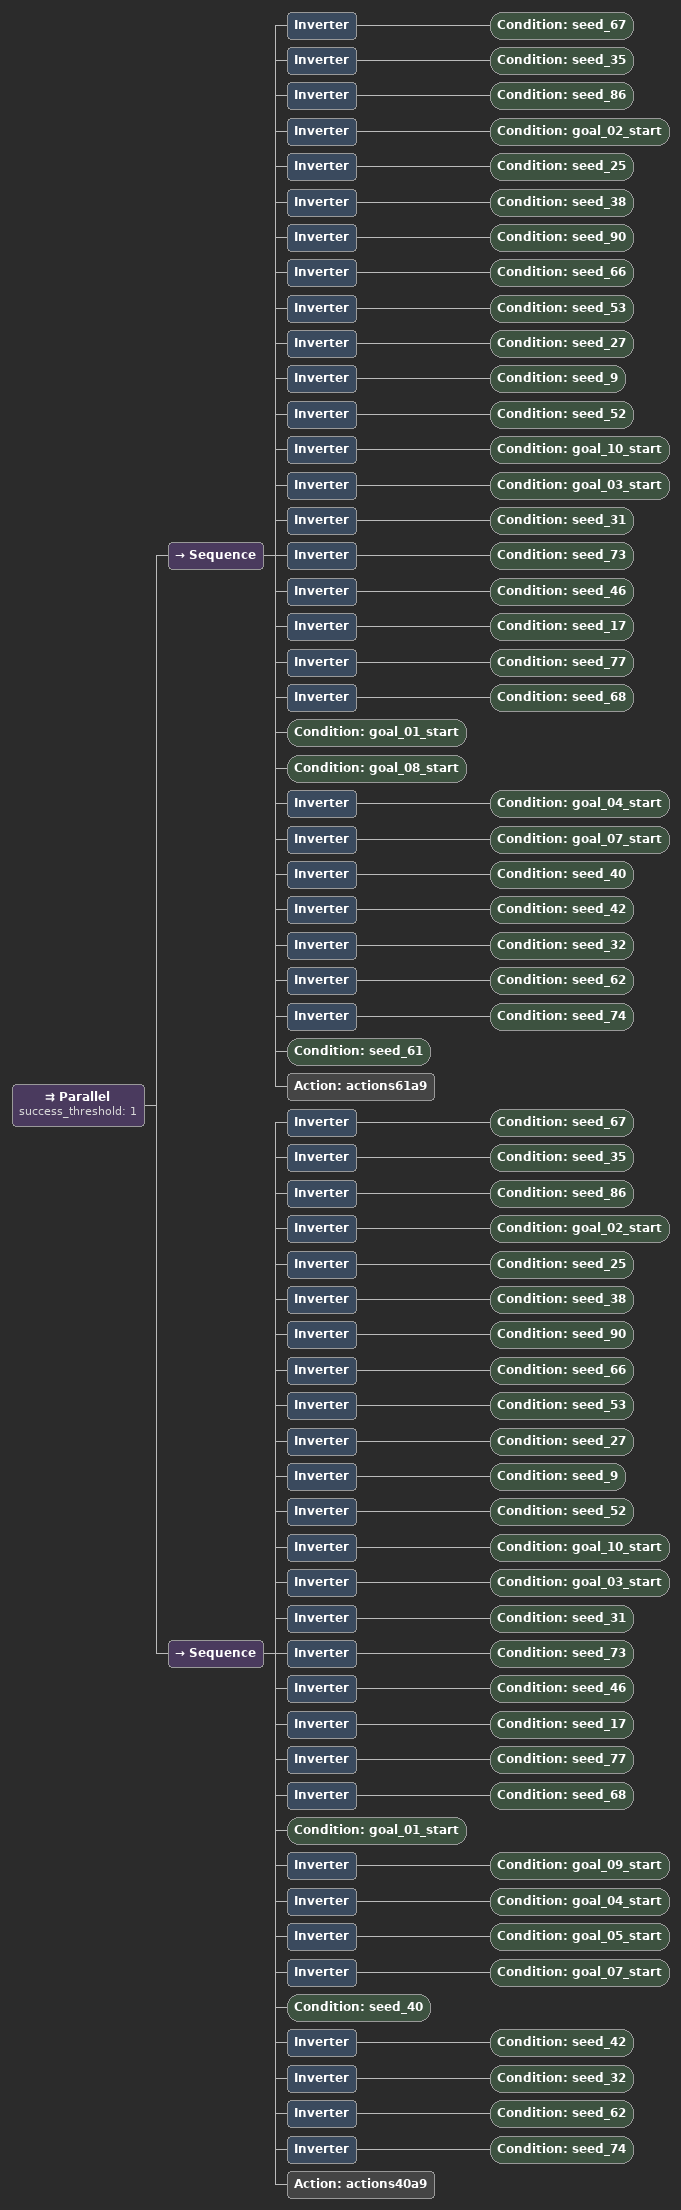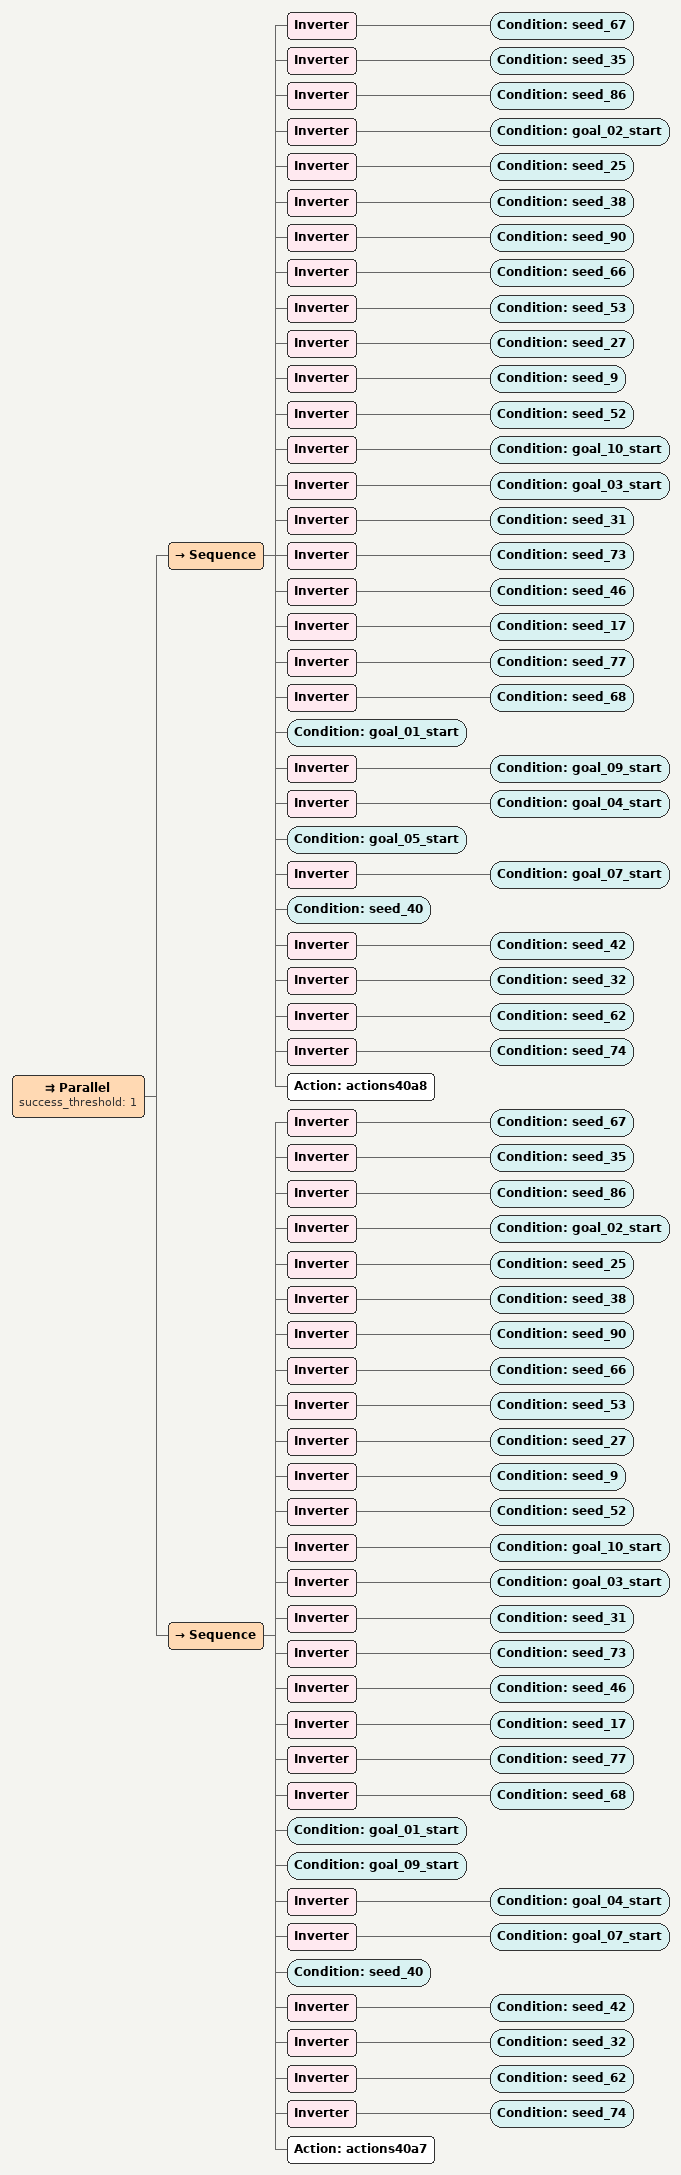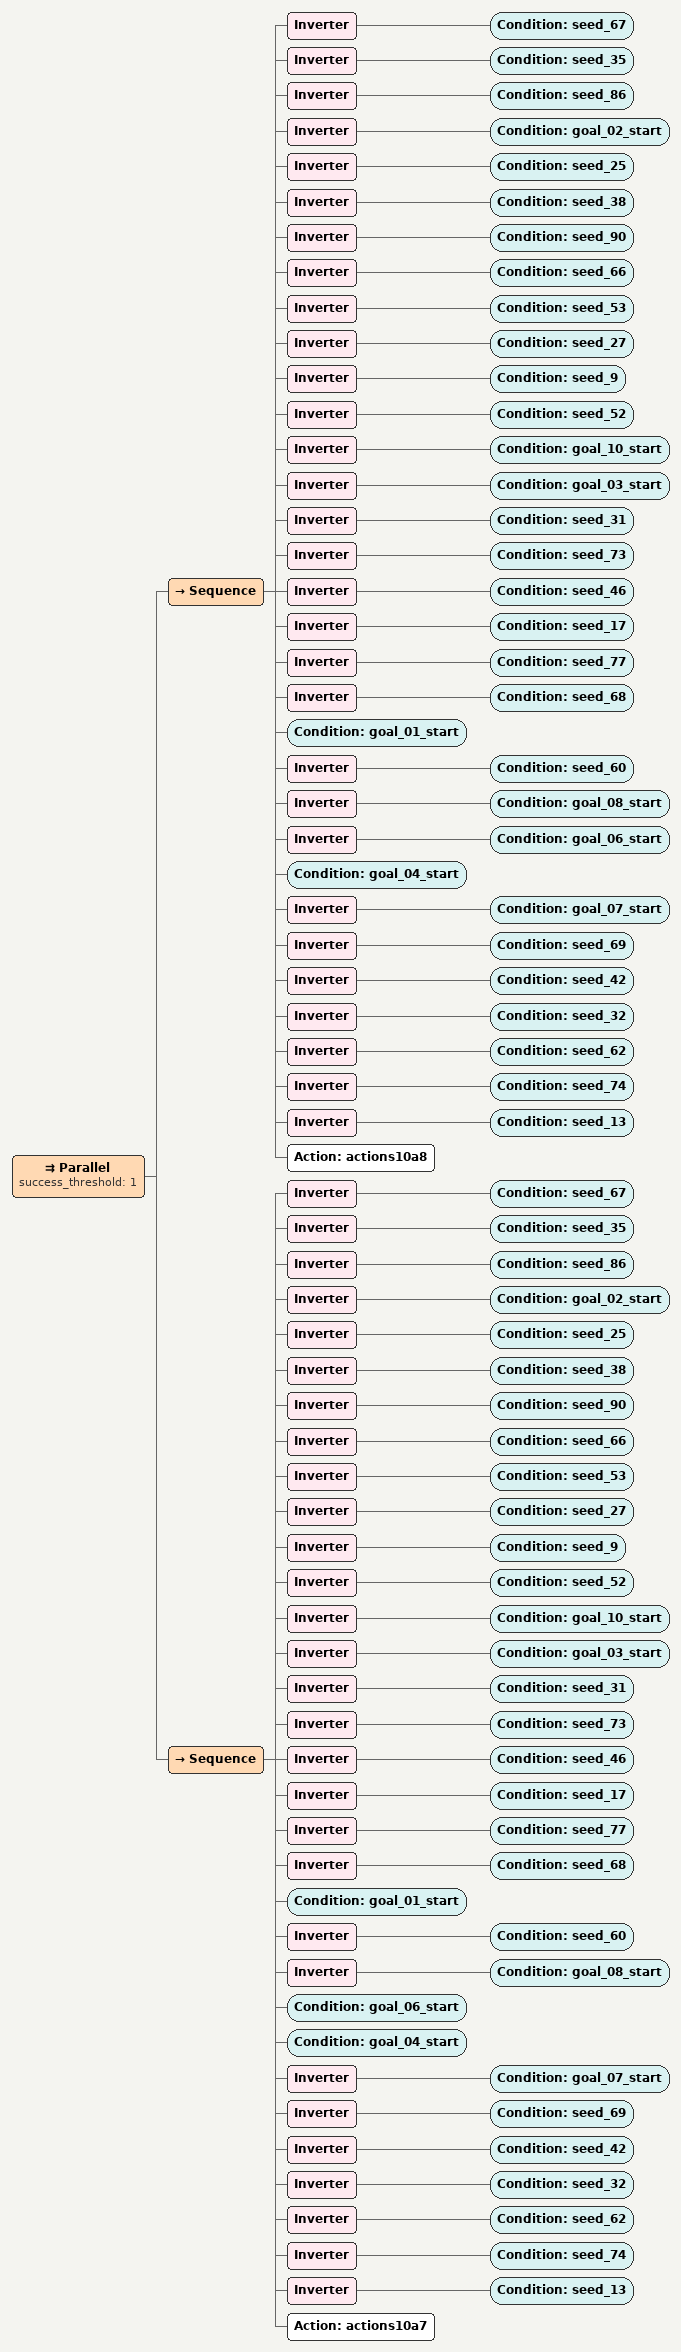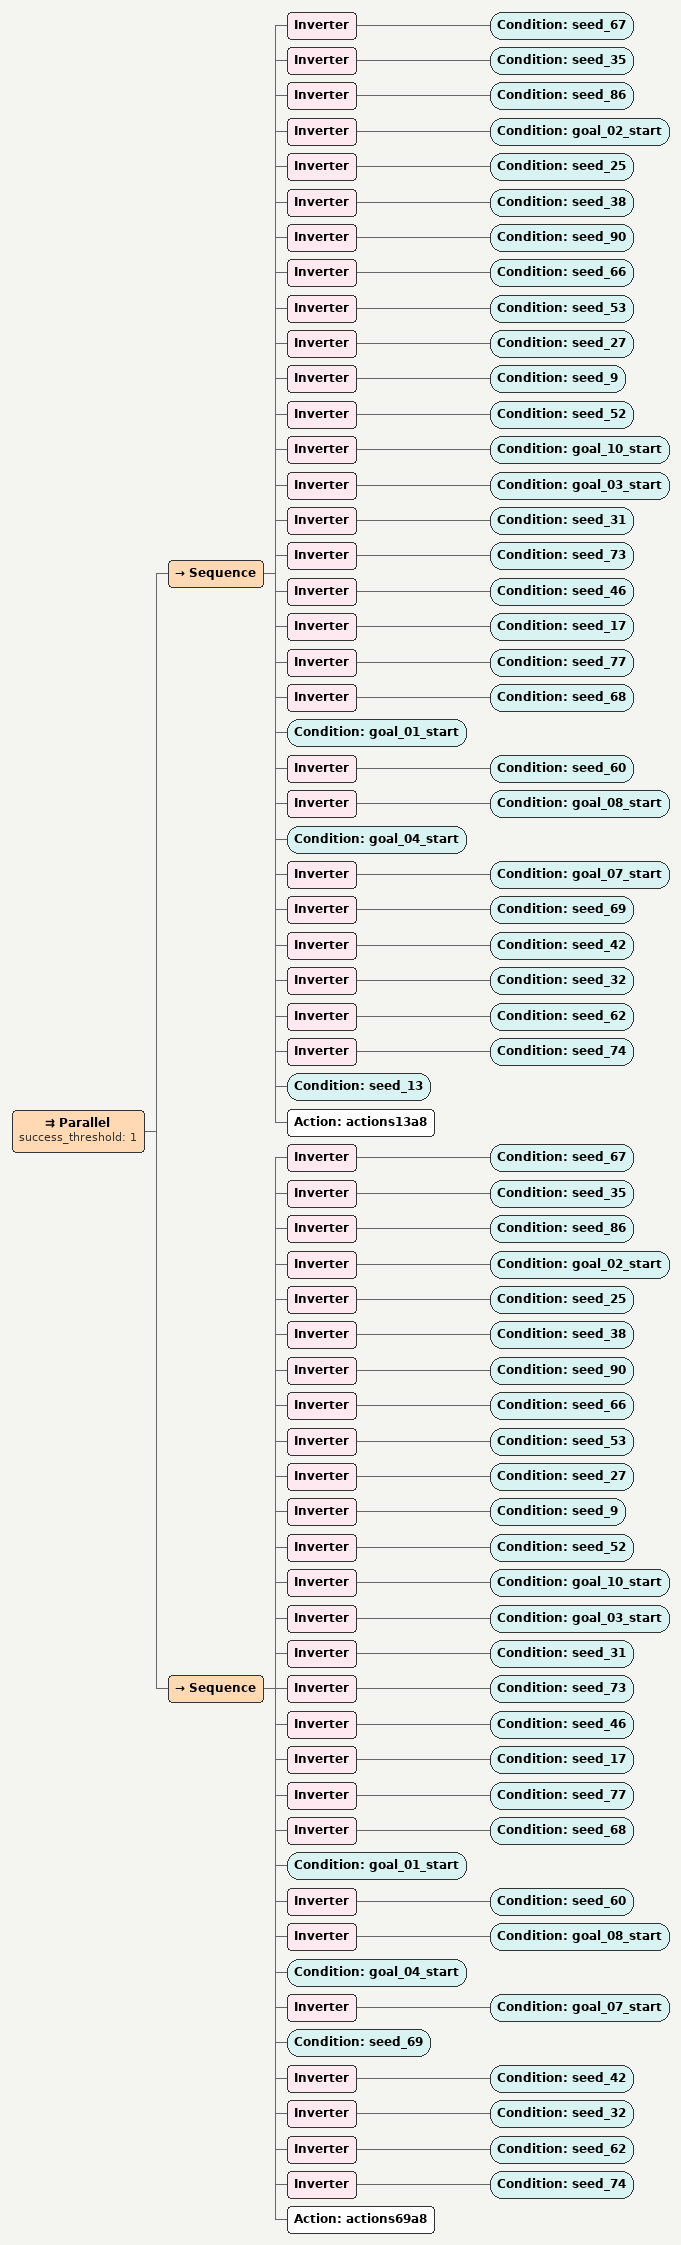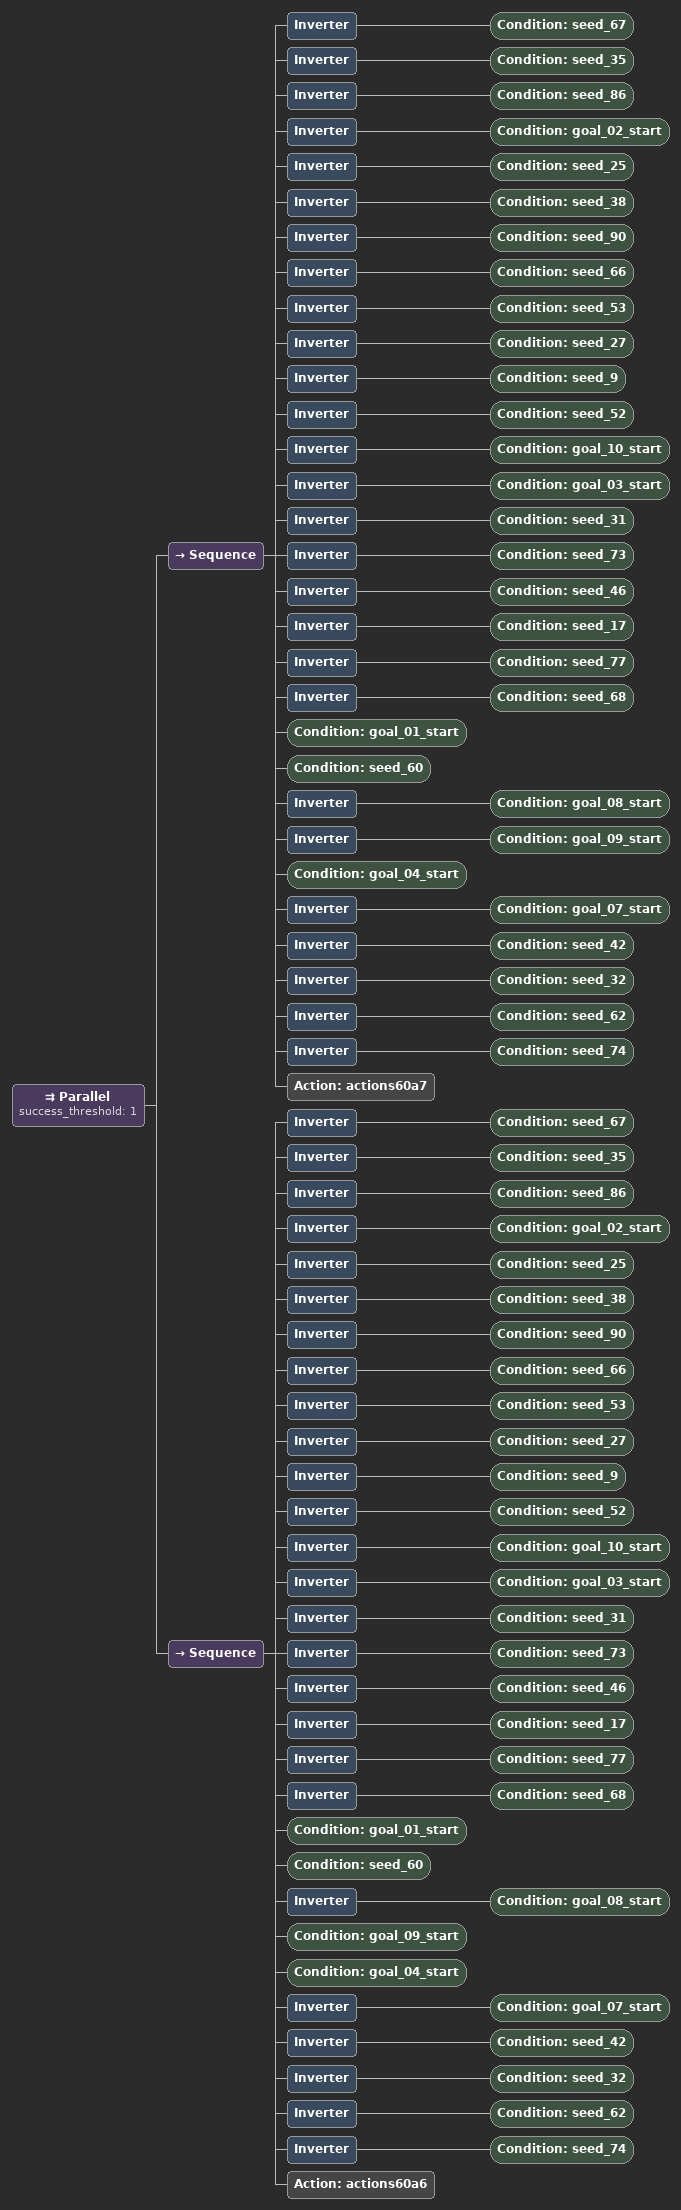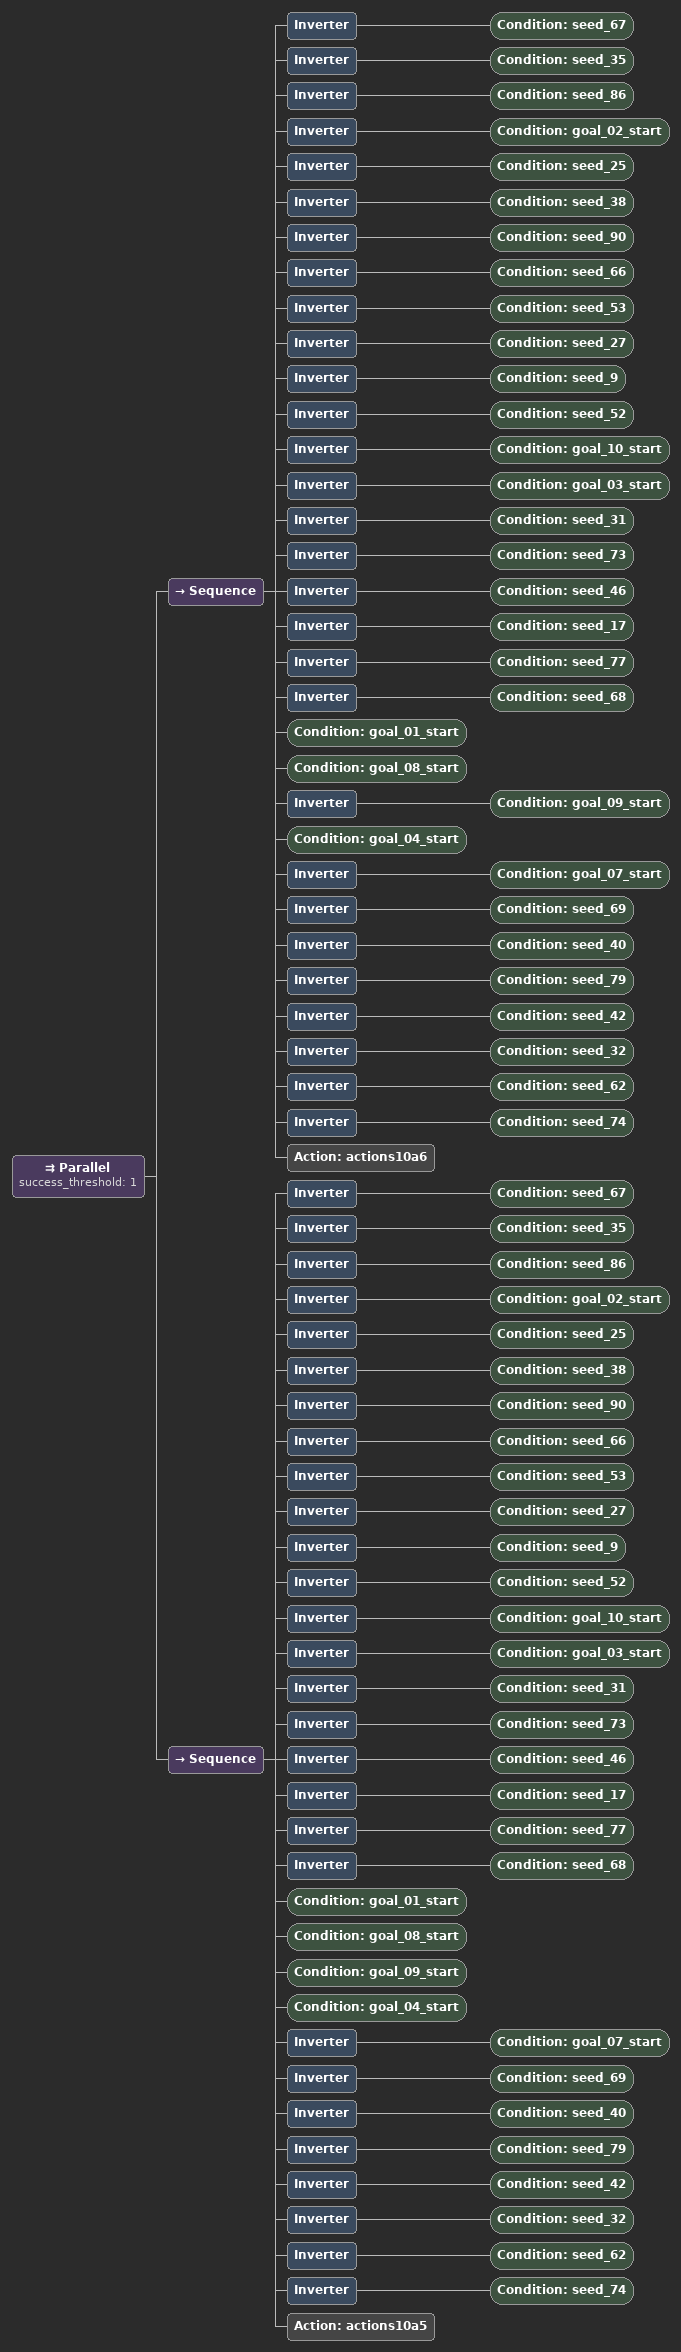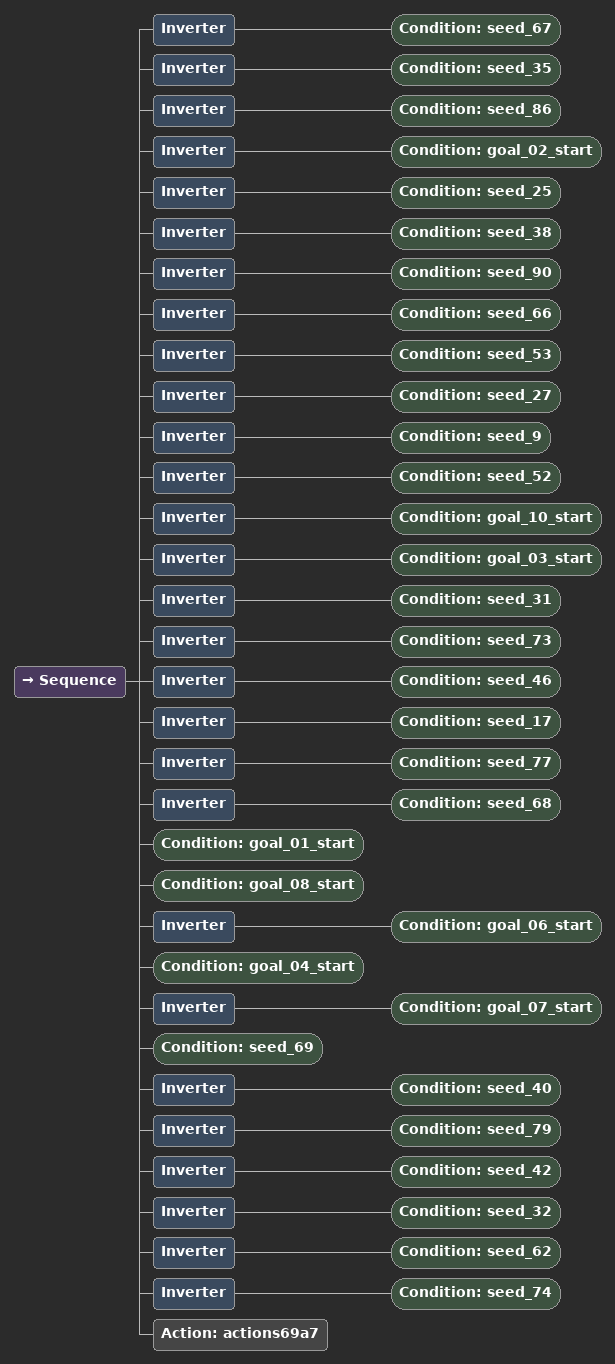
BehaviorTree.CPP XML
<Parallel success_threshold="1">
  <Sequence>
    <Inverter>
      <Condition ID="seed_67"/>
    </Inverter>
    <Inverter>
      <Condition ID="seed_35"/>
    </Inverter>
    <Inverter>
      <Condition ID="seed_86"/>
    </Inverter>
    <Inverter>
      <Condition ID="goal_02_start"/>
    </Inverter>
    <Inverter>
      <Condition ID="seed_25"/>
    </Inverter>
    <Inverter>
      <Condition ID="seed_38"/>
    </Inverter>
    <Inverter>
      <Condition ID="seed_90"/>
    </Inverter>
    <Inverter>
      <Condition ID="seed_66"/>
    </Inverter>
    <Inverter>
      <Condition ID="seed_53"/>
    </Inverter>
    <Inverter>
      <Condition ID="seed_27"/>
    </Inverter>
    <Inverter>
      <Condition ID="seed_9"/>
    </Inverter>
    <Inverter>
      <Condition ID="seed_52"/>
    </Inverter>
    <Inverter>
      <Condition ID="goal_10_start"/>
    </Inverter>
    <Inverter>
      <Condition ID="goal_03_start"/>
    </Inverter>
    <Inverter>
      <Condition ID="seed_31"/>
    </Inverter>
    <Inverter>
      <Condition ID="seed_73"/>
    </Inverter>
    <Inverter>
      <Condition ID="seed_46"/>
    </Inverter>
    <Inverter>
      <Condition ID="seed_17"/>
    </Inverter>
    <Inverter>
      <Condition ID="seed_77"/>
    </Inverter>
    <Inverter>
      <Condition ID="seed_68"/>
    </Inverter>
    <Condition ID="goal_01_start"/>
    <Condition ID="goal_08_start"/>
    <Inverter>
      <Condition ID="goal_04_start"/>
    </Inverter>
    <Inverter>
      <Condition ID="goal_07_start"/>
    </Inverter>
    <Inverter>
      <Condition ID="seed_40"/>
    </Inverter>
    <Inverter>
      <Condition ID="seed_42"/>
    </Inverter>
    <Inverter>
      <Condition ID="seed_32"/>
    </Inverter>
    <Inverter>
      <Condition ID="seed_62"/>
    </Inverter>
    <Inverter>
      <Condition ID="seed_74"/>
    </Inverter>
    <Condition ID="seed_61"/>
    <Action ID="actions61a9"/>
  </Sequence>
  <Sequence>
    <Inverter>
      <Condition ID="seed_67"/>
    </Inverter>
    <Inverter>
      <Condition ID="seed_35"/>
    </Inverter>
    <Inverter>
      <Condition ID="seed_86"/>
    </Inverter>
    <Inverter>
      <Condition ID="goal_02_start"/>
    </Inverter>
    <Inverter>
      <Condition ID="seed_25"/>
    </Inverter>
    <Inverter>
      <Condition ID="seed_38"/>
    </Inverter>
    <Inverter>
      <Condition ID="seed_90"/>
    </Inverter>
    <Inverter>
      <Condition ID="seed_66"/>
    </Inverter>
    <Inverter>
      <Condition ID="seed_53"/>
    </Inverter>
    <Inverter>
      <Condition ID="seed_27"/>
    </Inverter>
    <Inverter>
      <Condition ID="seed_9"/>
    </Inverter>
    <Inverter>
      <Condition ID="seed_52"/>
    </Inverter>
    <Inverter>
      <Condition ID="goal_10_start"/>
    </Inverter>
    <Inverter>
      <Condition ID="goal_03_start"/>
    </Inverter>
    <Inverter>
      <Condition ID="seed_31"/>
    </Inverter>
    <Inverter>
      <Condition ID="seed_73"/>
    </Inverter>
    <Inverter>
      <Condition ID="seed_46"/>
    </Inverter>
    <Inverter>
      <Condition ID="seed_17"/>
    </Inverter>
    <Inverter>
      <Condition ID="seed_77"/>
    </Inverter>
    <Inverter>
      <Condition ID="seed_68"/>
    </Inverter>
    <Condition ID="goal_01_start"/>
    <Inverter>
      <Condition ID="goal_09_start"/>
    </Inverter>
    <Inverter>
      <Condition ID="goal_04_start"/>
    </Inverter>
    <Inverter>
      <Condition ID="goal_05_start"/>
    </Inverter>
    <Inverter>
      <Condition ID="goal_07_start"/>
    </Inverter>
    <Condition ID="seed_40"/>
    <Inverter>
      <Condition ID="seed_42"/>
    </Inverter>
    <Inverter>
      <Condition ID="seed_32"/>
    </Inverter>
    <Inverter>
      <Condition ID="seed_62"/>
    </Inverter>
    <Inverter>
      <Condition ID="seed_74"/>
    </Inverter>
    <Action ID="actions40a9"/>
  </Sequence>
</Parallel>

<Parallel success_threshold="1">
  <Sequence>
    <Inverter>
      <Condition ID="seed_67"/>
    </Inverter>
    <Inverter>
      <Condition ID="seed_35"/>
    </Inverter>
    <Inverter>
      <Condition ID="seed_86"/>
    </Inverter>
    <Inverter>
      <Condition ID="goal_02_start"/>
    </Inverter>
    <Inverter>
      <Condition ID="seed_25"/>
    </Inverter>
    <Inverter>
      <Condition ID="seed_38"/>
    </Inverter>
    <Inverter>
      <Condition ID="seed_90"/>
    </Inverter>
    <Inverter>
      <Condition ID="seed_66"/>
    </Inverter>
    <Inverter>
      <Condition ID="seed_53"/>
    </Inverter>
    <Inverter>
      <Condition ID="seed_27"/>
    </Inverter>
    <Inverter>
      <Condition ID="seed_9"/>
    </Inverter>
    <Inverter>
      <Condition ID="seed_52"/>
    </Inverter>
    <Inverter>
      <Condition ID="goal_10_start"/>
    </Inverter>
    <Inverter>
      <Condition ID="goal_03_start"/>
    </Inverter>
    <Inverter>
      <Condition ID="seed_31"/>
    </Inverter>
    <Inverter>
      <Condition ID="seed_73"/>
    </Inverter>
    <Inverter>
      <Condition ID="seed_46"/>
    </Inverter>
    <Inverter>
      <Condition ID="seed_17"/>
    </Inverter>
    <Inverter>
      <Condition ID="seed_77"/>
    </Inverter>
    <Inverter>
      <Condition ID="seed_68"/>
    </Inverter>
    <Condition ID="goal_01_start"/>
    <Inverter>
      <Condition ID="goal_09_start"/>
    </Inverter>
    <Inverter>
      <Condition ID="goal_04_start"/>
    </Inverter>
    <Condition ID="goal_05_start"/>
    <Inverter>
      <Condition ID="goal_07_start"/>
    </Inverter>
    <Condition ID="seed_40"/>
    <Inverter>
      <Condition ID="seed_42"/>
    </Inverter>
    <Inverter>
      <Condition ID="seed_32"/>
    </Inverter>
    <Inverter>
      <Condition ID="seed_62"/>
    </Inverter>
    <Inverter>
      <Condition ID="seed_74"/>
    </Inverter>
    <Action ID="actions40a8"/>
  </Sequence>
  <Sequence>
    <Inverter>
      <Condition ID="seed_67"/>
    </Inverter>
    <Inverter>
      <Condition ID="seed_35"/>
    </Inverter>
    <Inverter>
      <Condition ID="seed_86"/>
    </Inverter>
    <Inverter>
      <Condition ID="goal_02_start"/>
    </Inverter>
    <Inverter>
      <Condition ID="seed_25"/>
    </Inverter>
    <Inverter>
      <Condition ID="seed_38"/>
    </Inverter>
    <Inverter>
      <Condition ID="seed_90"/>
    </Inverter>
    <Inverter>
      <Condition ID="seed_66"/>
    </Inverter>
    <Inverter>
      <Condition ID="seed_53"/>
    </Inverter>
    <Inverter>
      <Condition ID="seed_27"/>
    </Inverter>
    <Inverter>
      <Condition ID="seed_9"/>
    </Inverter>
    <Inverter>
      <Condition ID="seed_52"/>
    </Inverter>
    <Inverter>
      <Condition ID="goal_10_start"/>
    </Inverter>
    <Inverter>
      <Condition ID="goal_03_start"/>
    </Inverter>
    <Inverter>
      <Condition ID="seed_31"/>
    </Inverter>
    <Inverter>
      <Condition ID="seed_73"/>
    </Inverter>
    <Inverter>
      <Condition ID="seed_46"/>
    </Inverter>
    <Inverter>
      <Condition ID="seed_17"/>
    </Inverter>
    <Inverter>
      <Condition ID="seed_77"/>
    </Inverter>
    <Inverter>
      <Condition ID="seed_68"/>
    </Inverter>
    <Condition ID="goal_01_start"/>
    <Condition ID="goal_09_start"/>
    <Inverter>
      <Condition ID="goal_04_start"/>
    </Inverter>
    <Inverter>
      <Condition ID="goal_07_start"/>
    </Inverter>
    <Condition ID="seed_40"/>
    <Inverter>
      <Condition ID="seed_42"/>
    </Inverter>
    <Inverter>
      <Condition ID="seed_32"/>
    </Inverter>
    <Inverter>
      <Condition ID="seed_62"/>
    </Inverter>
    <Inverter>
      <Condition ID="seed_74"/>
    </Inverter>
    <Action ID="actions40a7"/>
  </Sequence>
</Parallel>

<Parallel success_threshold="1">
  <Sequence>
    <Inverter>
      <Condition ID="seed_67"/>
    </Inverter>
    <Inverter>
      <Condition ID="seed_35"/>
    </Inverter>
    <Inverter>
      <Condition ID="seed_86"/>
    </Inverter>
    <Inverter>
      <Condition ID="goal_02_start"/>
    </Inverter>
    <Inverter>
      <Condition ID="seed_25"/>
    </Inverter>
    <Inverter>
      <Condition ID="seed_38"/>
    </Inverter>
    <Inverter>
      <Condition ID="seed_90"/>
    </Inverter>
    <Inverter>
      <Condition ID="seed_66"/>
    </Inverter>
    <Inverter>
      <Condition ID="seed_53"/>
    </Inverter>
    <Inverter>
      <Condition ID="seed_27"/>
    </Inverter>
    <Inverter>
      <Condition ID="seed_9"/>
    </Inverter>
    <Inverter>
      <Condition ID="seed_52"/>
    </Inverter>
    <Inverter>
      <Condition ID="goal_10_start"/>
    </Inverter>
    <Inverter>
      <Condition ID="goal_03_start"/>
    </Inverter>
    <Inverter>
      <Condition ID="seed_31"/>
    </Inverter>
    <Inverter>
      <Condition ID="seed_73"/>
    </Inverter>
    <Inverter>
      <Condition ID="seed_46"/>
    </Inverter>
    <Inverter>
      <Condition ID="seed_17"/>
    </Inverter>
    <Inverter>
      <Condition ID="seed_77"/>
    </Inverter>
    <Inverter>
      <Condition ID="seed_68"/>
    </Inverter>
    <Condition ID="goal_01_start"/>
    <Inverter>
      <Condition ID="seed_60"/>
    </Inverter>
    <Inverter>
      <Condition ID="goal_08_start"/>
    </Inverter>
    <Inverter>
      <Condition ID="goal_06_start"/>
    </Inverter>
    <Condition ID="goal_04_start"/>
    <Inverter>
      <Condition ID="goal_07_start"/>
    </Inverter>
    <Inverter>
      <Condition ID="seed_69"/>
    </Inverter>
    <Inverter>
      <Condition ID="seed_42"/>
    </Inverter>
    <Inverter>
      <Condition ID="seed_32"/>
    </Inverter>
    <Inverter>
      <Condition ID="seed_62"/>
    </Inverter>
    <Inverter>
      <Condition ID="seed_74"/>
    </Inverter>
    <Inverter>
      <Condition ID="seed_13"/>
    </Inverter>
    <Action ID="actions10a8"/>
  </Sequence>
  <Sequence>
    <Inverter>
      <Condition ID="seed_67"/>
    </Inverter>
    <Inverter>
      <Condition ID="seed_35"/>
    </Inverter>
    <Inverter>
      <Condition ID="seed_86"/>
    </Inverter>
    <Inverter>
      <Condition ID="goal_02_start"/>
    </Inverter>
    <Inverter>
      <Condition ID="seed_25"/>
    </Inverter>
    <Inverter>
      <Condition ID="seed_38"/>
    </Inverter>
    <Inverter>
      <Condition ID="seed_90"/>
    </Inverter>
    <Inverter>
      <Condition ID="seed_66"/>
    </Inverter>
    <Inverter>
      <Condition ID="seed_53"/>
    </Inverter>
    <Inverter>
      <Condition ID="seed_27"/>
    </Inverter>
    <Inverter>
      <Condition ID="seed_9"/>
    </Inverter>
    <Inverter>
      <Condition ID="seed_52"/>
    </Inverter>
    <Inverter>
      <Condition ID="goal_10_start"/>
    </Inverter>
    <Inverter>
      <Condition ID="goal_03_start"/>
    </Inverter>
    <Inverter>
      <Condition ID="seed_31"/>
    </Inverter>
    <Inverter>
      <Condition ID="seed_73"/>
    </Inverter>
    <Inverter>
      <Condition ID="seed_46"/>
    </Inverter>
    <Inverter>
      <Condition ID="seed_17"/>
    </Inverter>
    <Inverter>
      <Condition ID="seed_77"/>
    </Inverter>
    <Inverter>
      <Condition ID="seed_68"/>
    </Inverter>
    <Condition ID="goal_01_start"/>
    <Inverter>
      <Condition ID="seed_60"/>
    </Inverter>
    <Inverter>
      <Condition ID="goal_08_start"/>
    </Inverter>
    <Condition ID="goal_06_start"/>
    <Condition ID="goal_04_start"/>
    <Inverter>
      <Condition ID="goal_07_start"/>
    </Inverter>
    <Inverter>
      <Condition ID="seed_69"/>
    </Inverter>
    <Inverter>
      <Condition ID="seed_42"/>
    </Inverter>
    <Inverter>
      <Condition ID="seed_32"/>
    </Inverter>
    <Inverter>
      <Condition ID="seed_62"/>
    </Inverter>
    <Inverter>
      <Condition ID="seed_74"/>
    </Inverter>
    <Inverter>
      <Condition ID="seed_13"/>
    </Inverter>
    <Action ID="actions10a7"/>
  </Sequence>
</Parallel>

<Parallel success_threshold="1">
  <Sequence>
    <Inverter>
      <Condition ID="seed_67"/>
    </Inverter>
    <Inverter>
      <Condition ID="seed_35"/>
    </Inverter>
    <Inverter>
      <Condition ID="seed_86"/>
    </Inverter>
    <Inverter>
      <Condition ID="goal_02_start"/>
    </Inverter>
    <Inverter>
      <Condition ID="seed_25"/>
    </Inverter>
    <Inverter>
      <Condition ID="seed_38"/>
    </Inverter>
    <Inverter>
      <Condition ID="seed_90"/>
    </Inverter>
    <Inverter>
      <Condition ID="seed_66"/>
    </Inverter>
    <Inverter>
      <Condition ID="seed_53"/>
    </Inverter>
    <Inverter>
      <Condition ID="seed_27"/>
    </Inverter>
    <Inverter>
      <Condition ID="seed_9"/>
    </Inverter>
    <Inverter>
      <Condition ID="seed_52"/>
    </Inverter>
    <Inverter>
      <Condition ID="goal_10_start"/>
    </Inverter>
    <Inverter>
      <Condition ID="goal_03_start"/>
    </Inverter>
    <Inverter>
      <Condition ID="seed_31"/>
    </Inverter>
    <Inverter>
      <Condition ID="seed_73"/>
    </Inverter>
    <Inverter>
      <Condition ID="seed_46"/>
    </Inverter>
    <Inverter>
      <Condition ID="seed_17"/>
    </Inverter>
    <Inverter>
      <Condition ID="seed_77"/>
    </Inverter>
    <Inverter>
      <Condition ID="seed_68"/>
    </Inverter>
    <Condition ID="goal_01_start"/>
    <Inverter>
      <Condition ID="seed_60"/>
    </Inverter>
    <Inverter>
      <Condition ID="goal_08_start"/>
    </Inverter>
    <Condition ID="goal_04_start"/>
    <Inverter>
      <Condition ID="goal_07_start"/>
    </Inverter>
    <Inverter>
      <Condition ID="seed_69"/>
    </Inverter>
    <Inverter>
      <Condition ID="seed_42"/>
    </Inverter>
    <Inverter>
      <Condition ID="seed_32"/>
    </Inverter>
    <Inverter>
      <Condition ID="seed_62"/>
    </Inverter>
    <Inverter>
      <Condition ID="seed_74"/>
    </Inverter>
    <Condition ID="seed_13"/>
    <Action ID="actions13a8"/>
  </Sequence>
  <Sequence>
    <Inverter>
      <Condition ID="seed_67"/>
    </Inverter>
    <Inverter>
      <Condition ID="seed_35"/>
    </Inverter>
    <Inverter>
      <Condition ID="seed_86"/>
    </Inverter>
    <Inverter>
      <Condition ID="goal_02_start"/>
    </Inverter>
    <Inverter>
      <Condition ID="seed_25"/>
    </Inverter>
    <Inverter>
      <Condition ID="seed_38"/>
    </Inverter>
    <Inverter>
      <Condition ID="seed_90"/>
    </Inverter>
    <Inverter>
      <Condition ID="seed_66"/>
    </Inverter>
    <Inverter>
      <Condition ID="seed_53"/>
    </Inverter>
    <Inverter>
      <Condition ID="seed_27"/>
    </Inverter>
    <Inverter>
      <Condition ID="seed_9"/>
    </Inverter>
    <Inverter>
      <Condition ID="seed_52"/>
    </Inverter>
    <Inverter>
      <Condition ID="goal_10_start"/>
    </Inverter>
    <Inverter>
      <Condition ID="goal_03_start"/>
    </Inverter>
    <Inverter>
      <Condition ID="seed_31"/>
    </Inverter>
    <Inverter>
      <Condition ID="seed_73"/>
    </Inverter>
    <Inverter>
      <Condition ID="seed_46"/>
    </Inverter>
    <Inverter>
      <Condition ID="seed_17"/>
    </Inverter>
    <Inverter>
      <Condition ID="seed_77"/>
    </Inverter>
    <Inverter>
      <Condition ID="seed_68"/>
    </Inverter>
    <Condition ID="goal_01_start"/>
    <Inverter>
      <Condition ID="seed_60"/>
    </Inverter>
    <Inverter>
      <Condition ID="goal_08_start"/>
    </Inverter>
    <Condition ID="goal_04_start"/>
    <Inverter>
      <Condition ID="goal_07_start"/>
    </Inverter>
    <Condition ID="seed_69"/>
    <Inverter>
      <Condition ID="seed_42"/>
    </Inverter>
    <Inverter>
      <Condition ID="seed_32"/>
    </Inverter>
    <Inverter>
      <Condition ID="seed_62"/>
    </Inverter>
    <Inverter>
      <Condition ID="seed_74"/>
    </Inverter>
    <Action ID="actions69a8"/>
  </Sequence>
</Parallel>

<Parallel success_threshold="1">
  <Sequence>
    <Inverter>
      <Condition ID="seed_67"/>
    </Inverter>
    <Inverter>
      <Condition ID="seed_35"/>
    </Inverter>
    <Inverter>
      <Condition ID="seed_86"/>
    </Inverter>
    <Inverter>
      <Condition ID="goal_02_start"/>
    </Inverter>
    <Inverter>
      <Condition ID="seed_25"/>
    </Inverter>
    <Inverter>
      <Condition ID="seed_38"/>
    </Inverter>
    <Inverter>
      <Condition ID="seed_90"/>
    </Inverter>
    <Inverter>
      <Condition ID="seed_66"/>
    </Inverter>
    <Inverter>
      <Condition ID="seed_53"/>
    </Inverter>
    <Inverter>
      <Condition ID="seed_27"/>
    </Inverter>
    <Inverter>
      <Condition ID="seed_9"/>
    </Inverter>
    <Inverter>
      <Condition ID="seed_52"/>
    </Inverter>
    <Inverter>
      <Condition ID="goal_10_start"/>
    </Inverter>
    <Inverter>
      <Condition ID="goal_03_start"/>
    </Inverter>
    <Inverter>
      <Condition ID="seed_31"/>
    </Inverter>
    <Inverter>
      <Condition ID="seed_73"/>
    </Inverter>
    <Inverter>
      <Condition ID="seed_46"/>
    </Inverter>
    <Inverter>
      <Condition ID="seed_17"/>
    </Inverter>
    <Inverter>
      <Condition ID="seed_77"/>
    </Inverter>
    <Inverter>
      <Condition ID="seed_68"/>
    </Inverter>
    <Condition ID="goal_01_start"/>
    <Condition ID="seed_60"/>
    <Inverter>
      <Condition ID="goal_08_start"/>
    </Inverter>
    <Inverter>
      <Condition ID="goal_09_start"/>
    </Inverter>
    <Condition ID="goal_04_start"/>
    <Inverter>
      <Condition ID="goal_07_start"/>
    </Inverter>
    <Inverter>
      <Condition ID="seed_42"/>
    </Inverter>
    <Inverter>
      <Condition ID="seed_32"/>
    </Inverter>
    <Inverter>
      <Condition ID="seed_62"/>
    </Inverter>
    <Inverter>
      <Condition ID="seed_74"/>
    </Inverter>
    <Action ID="actions60a7"/>
  </Sequence>
  <Sequence>
    <Inverter>
      <Condition ID="seed_67"/>
    </Inverter>
    <Inverter>
      <Condition ID="seed_35"/>
    </Inverter>
    <Inverter>
      <Condition ID="seed_86"/>
    </Inverter>
    <Inverter>
      <Condition ID="goal_02_start"/>
    </Inverter>
    <Inverter>
      <Condition ID="seed_25"/>
    </Inverter>
    <Inverter>
      <Condition ID="seed_38"/>
    </Inverter>
    <Inverter>
      <Condition ID="seed_90"/>
    </Inverter>
    <Inverter>
      <Condition ID="seed_66"/>
    </Inverter>
    <Inverter>
      <Condition ID="seed_53"/>
    </Inverter>
    <Inverter>
      <Condition ID="seed_27"/>
    </Inverter>
    <Inverter>
      <Condition ID="seed_9"/>
    </Inverter>
    <Inverter>
      <Condition ID="seed_52"/>
    </Inverter>
    <Inverter>
      <Condition ID="goal_10_start"/>
    </Inverter>
    <Inverter>
      <Condition ID="goal_03_start"/>
    </Inverter>
    <Inverter>
      <Condition ID="seed_31"/>
    </Inverter>
    <Inverter>
      <Condition ID="seed_73"/>
    </Inverter>
    <Inverter>
      <Condition ID="seed_46"/>
    </Inverter>
    <Inverter>
      <Condition ID="seed_17"/>
    </Inverter>
    <Inverter>
      <Condition ID="seed_77"/>
    </Inverter>
    <Inverter>
      <Condition ID="seed_68"/>
    </Inverter>
    <Condition ID="goal_01_start"/>
    <Condition ID="seed_60"/>
    <Inverter>
      <Condition ID="goal_08_start"/>
    </Inverter>
    <Condition ID="goal_09_start"/>
    <Condition ID="goal_04_start"/>
    <Inverter>
      <Condition ID="goal_07_start"/>
    </Inverter>
    <Inverter>
      <Condition ID="seed_42"/>
    </Inverter>
    <Inverter>
      <Condition ID="seed_32"/>
    </Inverter>
    <Inverter>
      <Condition ID="seed_62"/>
    </Inverter>
    <Inverter>
      <Condition ID="seed_74"/>
    </Inverter>
    <Action ID="actions60a6"/>
  </Sequence>
</Parallel>

<Parallel success_threshold="1">
  <Sequence>
    <Inverter>
      <Condition ID="seed_67"/>
    </Inverter>
    <Inverter>
      <Condition ID="seed_35"/>
    </Inverter>
    <Inverter>
      <Condition ID="seed_86"/>
    </Inverter>
    <Inverter>
      <Condition ID="goal_02_start"/>
    </Inverter>
    <Inverter>
      <Condition ID="seed_25"/>
    </Inverter>
    <Inverter>
      <Condition ID="seed_38"/>
    </Inverter>
    <Inverter>
      <Condition ID="seed_90"/>
    </Inverter>
    <Inverter>
      <Condition ID="seed_66"/>
    </Inverter>
    <Inverter>
      <Condition ID="seed_53"/>
    </Inverter>
    <Inverter>
      <Condition ID="seed_27"/>
    </Inverter>
    <Inverter>
      <Condition ID="seed_9"/>
    </Inverter>
    <Inverter>
      <Condition ID="seed_52"/>
    </Inverter>
    <Inverter>
      <Condition ID="goal_10_start"/>
    </Inverter>
    <Inverter>
      <Condition ID="goal_03_start"/>
    </Inverter>
    <Inverter>
      <Condition ID="seed_31"/>
    </Inverter>
    <Inverter>
      <Condition ID="seed_73"/>
    </Inverter>
    <Inverter>
      <Condition ID="seed_46"/>
    </Inverter>
    <Inverter>
      <Condition ID="seed_17"/>
    </Inverter>
    <Inverter>
      <Condition ID="seed_77"/>
    </Inverter>
    <Inverter>
      <Condition ID="seed_68"/>
    </Inverter>
    <Condition ID="goal_01_start"/>
    <Condition ID="goal_08_start"/>
    <Inverter>
      <Condition ID="goal_09_start"/>
    </Inverter>
    <Condition ID="goal_04_start"/>
    <Inverter>
      <Condition ID="goal_07_start"/>
    </Inverter>
    <Inverter>
      <Condition ID="seed_69"/>
    </Inverter>
    <Inverter>
      <Condition ID="seed_40"/>
    </Inverter>
    <Inverter>
      <Condition ID="seed_79"/>
    </Inverter>
    <Inverter>
      <Condition ID="seed_42"/>
    </Inverter>
    <Inverter>
      <Condition ID="seed_32"/>
    </Inverter>
    <Inverter>
      <Condition ID="seed_62"/>
    </Inverter>
    <Inverter>
      <Condition ID="seed_74"/>
    </Inverter>
    <Action ID="actions10a6"/>
  </Sequence>
  <Sequence>
    <Inverter>
      <Condition ID="seed_67"/>
    </Inverter>
    <Inverter>
      <Condition ID="seed_35"/>
    </Inverter>
    <Inverter>
      <Condition ID="seed_86"/>
    </Inverter>
    <Inverter>
      <Condition ID="goal_02_start"/>
    </Inverter>
    <Inverter>
      <Condition ID="seed_25"/>
    </Inverter>
    <Inverter>
      <Condition ID="seed_38"/>
    </Inverter>
    <Inverter>
      <Condition ID="seed_90"/>
    </Inverter>
    <Inverter>
      <Condition ID="seed_66"/>
    </Inverter>
    <Inverter>
      <Condition ID="seed_53"/>
    </Inverter>
    <Inverter>
      <Condition ID="seed_27"/>
    </Inverter>
    <Inverter>
      <Condition ID="seed_9"/>
    </Inverter>
    <Inverter>
      <Condition ID="seed_52"/>
    </Inverter>
    <Inverter>
      <Condition ID="goal_10_start"/>
    </Inverter>
    <Inverter>
      <Condition ID="goal_03_start"/>
    </Inverter>
    <Inverter>
      <Condition ID="seed_31"/>
    </Inverter>
    <Inverter>
      <Condition ID="seed_73"/>
    </Inverter>
    <Inverter>
      <Condition ID="seed_46"/>
    </Inverter>
    <Inverter>
      <Condition ID="seed_17"/>
    </Inverter>
    <Inverter>
      <Condition ID="seed_77"/>
    </Inverter>
    <Inverter>
      <Condition ID="seed_68"/>
    </Inverter>
    <Condition ID="goal_01_start"/>
    <Condition ID="goal_08_start"/>
    <Condition ID="goal_09_start"/>
    <Condition ID="goal_04_start"/>
    <Inverter>
      <Condition ID="goal_07_start"/>
    </Inverter>
    <Inverter>
      <Condition ID="seed_69"/>
    </Inverter>
    <Inverter>
      <Condition ID="seed_40"/>
    </Inverter>
    <Inverter>
      <Condition ID="seed_79"/>
    </Inverter>
    <Inverter>
      <Condition ID="seed_42"/>
    </Inverter>
    <Inverter>
      <Condition ID="seed_32"/>
    </Inverter>
    <Inverter>
      <Condition ID="seed_62"/>
    </Inverter>
    <Inverter>
      <Condition ID="seed_74"/>
    </Inverter>
    <Action ID="actions10a5"/>
  </Sequence>
</Parallel>

<Sequence>
  <Inverter>
    <Condition ID="seed_67"/>
  </Inverter>
  <Inverter>
    <Condition ID="seed_35"/>
  </Inverter>
  <Inverter>
    <Condition ID="seed_86"/>
  </Inverter>
  <Inverter>
    <Condition ID="goal_02_start"/>
  </Inverter>
  <Inverter>
    <Condition ID="seed_25"/>
  </Inverter>
  <Inverter>
    <Condition ID="seed_38"/>
  </Inverter>
  <Inverter>
    <Condition ID="seed_90"/>
  </Inverter>
  <Inverter>
    <Condition ID="seed_66"/>
  </Inverter>
  <Inverter>
    <Condition ID="seed_53"/>
  </Inverter>
  <Inverter>
    <Condition ID="seed_27"/>
  </Inverter>
  <Inverter>
    <Condition ID="seed_9"/>
  </Inverter>
  <Inverter>
    <Condition ID="seed_52"/>
  </Inverter>
  <Inverter>
    <Condition ID="goal_10_start"/>
  </Inverter>
  <Inverter>
    <Condition ID="goal_03_start"/>
  </Inverter>
  <Inverter>
    <Condition ID="seed_31"/>
  </Inverter>
  <Inverter>
    <Condition ID="seed_73"/>
  </Inverter>
  <Inverter>
    <Condition ID="seed_46"/>
  </Inverter>
  <Inverter>
    <Condition ID="seed_17"/>
  </Inverter>
  <Inverter>
    <Condition ID="seed_77"/>
  </Inverter>
  <Inverter>
    <Condition ID="seed_68"/>
  </Inverter>
  <Condition ID="goal_01_start"/>
  <Condition ID="goal_08_start"/>
  <Inverter>
    <Condition ID="goal_06_start"/>
  </Inverter>
  <Condition ID="goal_04_start"/>
  <Inverter>
    <Condition ID="goal_07_start"/>
  </Inverter>
  <Condition ID="seed_69"/>
  <Inverter>
    <Condition ID="seed_40"/>
  </Inverter>
  <Inverter>
    <Condition ID="seed_79"/>
  </Inverter>
  <Inverter>
    <Condition ID="seed_42"/>
  </Inverter>
  <Inverter>
    <Condition ID="seed_32"/>
  </Inverter>
  <Inverter>
    <Condition ID="seed_62"/>
  </Inverter>
  <Inverter>
    <Condition ID="seed_74"/>
  </Inverter>
  <Action ID="actions69a7"/>
</Sequence>
